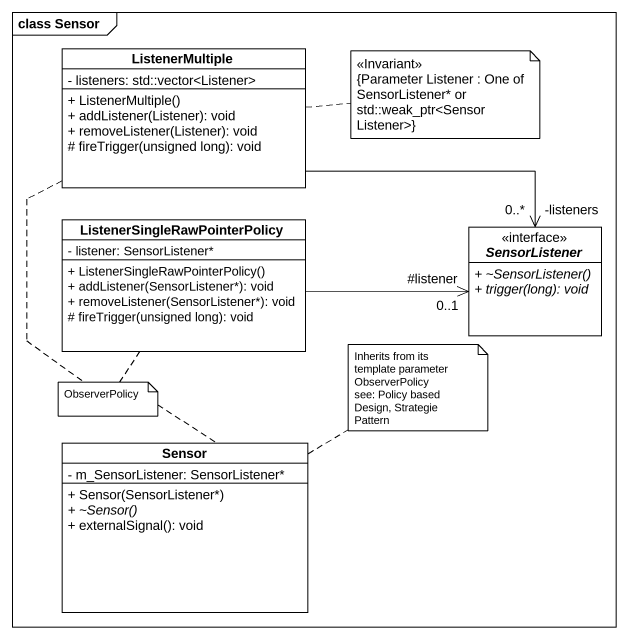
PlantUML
@startuml
mainframe class Sensor
hide circle
hide empty members
skinparam classAttributeIconSize 0
class ListenerMultiple {
  - listeners: std::vector<Listener>
  + ListenerMultiple()
  + addListener(Listener): void
  + removeListener(Listener): void
  # fireTrigger(unsigned long): void
}
class "ListenerSingleRawPointerPolicy" as ListenerSingleRawPointerPoli {
  - listener: SensorListener*
  + ListenerSingleRawPointerPolicy()
  + addListener(SensorListener*): void
  + removeListener(SensorListener*): void
  # fireTrigger(unsigned long): void
}
interface SensorListener {
  {abstract} + ~SensorListener()
  {abstract} + trigger(long): void
}
class Sensor {
  - m_SensorListener: SensorListener*
  + Sensor(SensorListener*)
  {abstract} + ~Sensor()
  + externalSignal(): void
}
ListenerMultiple -right-> "-listeners\n0..*" SensorListener
ListenerSingleRawPointerPoli -right-> "#listener\n0..1" SensorListener
note right of ListenerMultiple
  <<Invariant>>
  {Parameter Listener : One of SensorListener* or std::weak_ptr<SensorListener>}
end note
note top of Sensor
  Inherits from its template parameter ObserverPolicy
  see: Policy based Design, Strategie Pattern
end note
note as N3
  ObserverPolicy
end note
N3 .. ListenerSingleRawPointerPoli
N3 .. ListenerMultiple
N3 .. Sensor
@enduml
